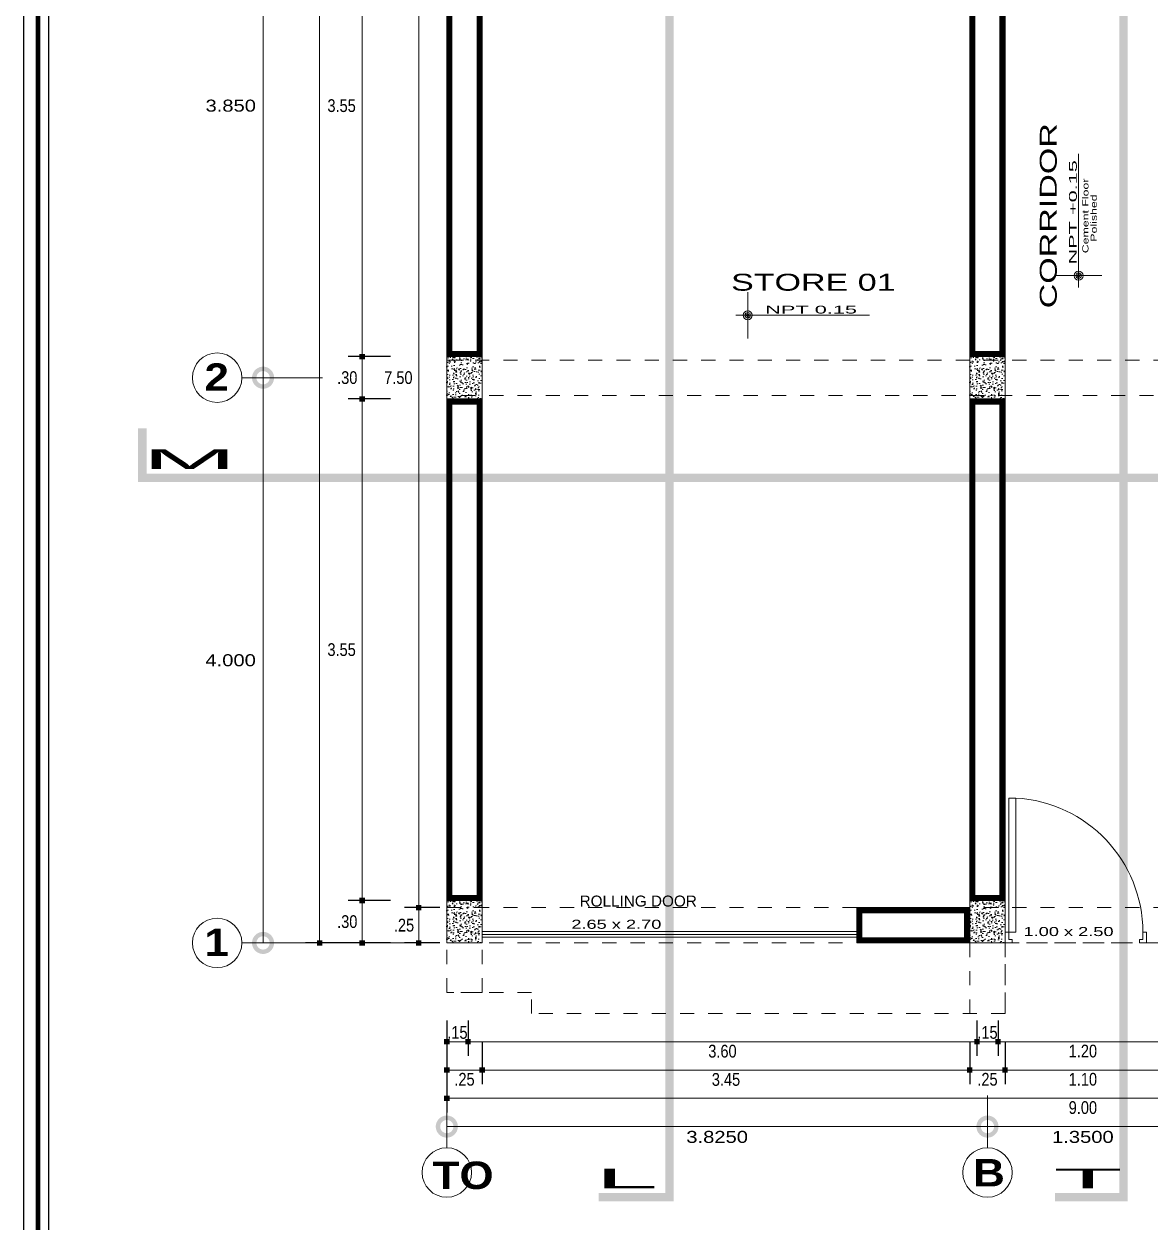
# Model space of a CAD drawing. Header units: millimetres. Extents: x 1555 to 3397, y 790 to 1592.
# Drawn here: x 1640.29 to 1648.25, y 798.86 to 807.34 of the extents above; entities that cross this region are included whole.
import ezdxf
from ezdxf.enums import TextEntityAlignment as Align

# ---------------------------------------------------------------- set-up
doc = ezdxf.new("R2010")
doc.units = ezdxf.units.MM
for name, pattern in [('ACAD_ISO10W100', [18.5, 12, -3, 0.5, -3]), ('CONTINUA', [0]), ('DASHDOT', [1, 0.5, -0.25, 0, -0.25]), ('HIDDEN2', [4.7625, 3.175, -1.5875]), ('RAYITAS', [0.375, 0.25, -0.125])]:
    doc.linetypes.add(name, pattern=pattern)
doc.layers.get('0').update_dxf_attribs({"lineweight": 5})
doc.layers.get('Defpoints').update_dxf_attribs({"lineweight": 5})
for name, color, linetype, lineweight in [('0-Columna', 253, 'Continuous', 13), ('0-Hach de Muro Alto', 145, 'Continuous', 5), ('0-Muro Alto', 145, 'Continuous', 5), ('02', 2, 'Continuous', 5), ('COTA', 250, 'Continuous', 9), ('COTAS', 7, 'Continuous', 9), ('INFRA', 252, 'Continuous', 0), ('MARCO DE MENBRETE', 252, 'Continuous', 25), ('PROYECCION', 147, 'RAYITAS', 9), ('PUERTAS', 57, 'Continuous', 9), ('SIMBOLO CORTES', 10, 'DASHDOT', 5), ('SOMBRA01', 250, 'Continuous', 20), ('TEXT2', 7, 'Continuous', 9), ('texto de puerta', 240, 'Continuous', 5), ('TEXTURA VARIOS', 251, 'Continuous', 9), ('TEXTURAS ACHURADOS', 47, 'Continuous', 5)]:
    doc.layers.add(name, color=color, linetype=linetype, lineweight=lineweight)
for name, color, linetype, lineweight, true_color in [('CIR EJES', 7, 'Continuous', 9, 0x8b8e7a), ('ejes', 7, 'DASHDOT', 5, 0x6c7360), ('MARCO  LOGITO LM', 7, 'Continuous', 25, 0x5b584a), ('PROYECCION DE VIGA', 7, 'HIDDEN2', 9, 0xd4bc9d), ('TEXTO', 7, 'Continuous', 20, 0x51594d), ('TEXTO CORTES', 7, 'CONTINUA', 9, 0x3d664b)]:
    doc.layers.add(name, color=color, linetype=linetype, lineweight=lineweight, true_color=true_color)
doc.layers.add('LOGO', color=7, linetype='Continuous')
doc.styles.add('BLACK', font='', dxfattribs={"height": 0.15})
doc.styles.add('DETALLES', font='techl___.ttf')
doc.styles.add('STYLE1', font='arial.ttf', dxfattribs={"width": 2, "height": 0.065})
doc.styles.add('STYLE1-50EJES', font='swissel.ttf', dxfattribs={"width": 1.2, "height": 0.085})
doc.styles.add('TEX-10', font='swissel.ttf', dxfattribs={"height": 0.1})
doc.styles.add('TEXTO-AMBIENTES', font='GOTHIC.TTF', dxfattribs={"width": 1.5, "height": 0.125})
doc.styles.add('TITULO2', font='swissck.ttf')
doc.styles.get('BLACK').set_extended_font_data('Arial Black')
doc.dimstyles.new('50$0', dxfattribs={"dimscale": 0, "dimtxt": 0.09, "dimasz": 0.038, "dimexe": 0.1, "dimexo": 0.05, "dimgap": 0.02, "dimtad": 2, "dimtih": 1, "dimtoh": 1, "dimlfac": -1, "dimzin": 4, "dimdsep": 46, "dimtxsty": 'DETALLES', "dimblk": 'BOXFILLED', "dimcen": 2.5, "dimclrd": 256, "dimclre": 256, "dimclrt": 256, "dimazin": 0, "dimtfac": 1, "dimtmove": 0, "dimatfit": 2, "dimldrblk": 'DOT', "dimfxl": 0.2, "dimfxlon": 1, "dimtolj": 1, "dimtzin": 0, "dimlwd": -1, "dimarcsym": 0})
doc.dimstyles.new('DIM-1-50ejes', dxfattribs={"dimtxt": 0.085, "dimasz": 0.25, "dimexe": 0.15, "dimexo": 0.18, "dimgap": 0.03, "dimtad": 2, "dimtih": 1, "dimtoh": 1, "dimzin": 0, "dimdsep": 46, "dimtxsty": 'STYLE1-50EJES', "dimblk1": 'DOTSMALL', "dimblk2": 'DOTSMALL', "dimsah": 1, "dimcen": 2.75, "dimclrd": 256, "dimclre": 256, "dimclrt": 256, "dimazin": 0, "dimtfac": 1, "dimtix": 1, "dimtmove": 0, "dimatfit": 3, "dimldrblk": 'DOTSMALL', "dimfxl": 1, "dimfxlon": 1, "dimtolj": 1, "dimtzin": 0, "dimlwd": -1, "dimlwe": -1, "dimarcsym": 0})

# ---------------------------------------------------------------- blocks, each defined once
blk = doc.blocks.new('1.00')
at = {"layer": 'PUERTAS'}
for points in [[(0.025, 0.0375), (0.025, 0.9875), (0.075, 0.9875), (0.075, 0.0375)], [(0.05, -0.0375), (0, -0.0375), (0, 0.0375), (0.025, 0.0375), (0.025, -0.0125), (0.05, -0.0125)], [(0.95, -0.0375), (1, -0.0375), (1, 0.0375), (0.975, 0.0375), (0.975, -0.0125), (0.95, -0.0125)]]:
    blk.add_lwpolyline(points, close=True, dxfattribs=at)
blk.add_arc((0.0226, 0.0365), 0.9524, 0.05756, 86.84612, dxfattribs=at)
blk = doc.blocks.new('_DOTSMALL')
at = {"color": 0, "linetype": 'ByBlock', "const_width": 0.5}
blk.add_lwpolyline([(-0.0625, 0, 1), (0.0625, 0, 1)], format="xyb", close=True, dxfattribs=at)
blk = doc.blocks.new('*D116')
at = {"layer": 'COTAS', "transparency": 16777216}
for p, q in [((1642.3987, 804.8332), (1641.8276, 804.8332)), ((1641.9776, 804.8332), (1641.9776, 800.8332)), ((1642.9776, 800.8332), (1641.8276, 800.8332))]:
    blk.add_line(p, q, dxfattribs=at)
at = {"layer": 'Defpoints', "color": 0, "transparency": 16777216}
for p in [(1642.5787, 804.8332), (1641.9776, 800.8332), (1643.2776, 800.8332)]:
    blk.add_point(p, dxfattribs=at)
at = {"layer": 'COTAS', "transparency": 16777216, "xscale": 0.25, "yscale": 0.25, "zscale": 0.25}
for p, rotation in [((1641.9776, 804.8332), 90), ((1641.9776, 800.8332), 270)]:
    blk.add_blockref('_DOTSMALL', p, dxfattribs=dict(at, rotation=rotation))
at = {"layer": 'COTAS', "transparency": 16777216, "insert": (1641.7481, 802.8332), "char_height": 0.085, "attachment_point": 5, "style": 'STYLE1-50EJES'}
blk.add_mtext('\\A1;4.000', dxfattribs=at)
blk = doc.blocks.new('_BOXFILLED')
at = {"color": 0, "linetype": 'ByBlock'}
blk.add_line((-0.5, 0), (-1, 0), dxfattribs=at)
blk.add_solid([(-0.5, 0.5), (0.5, 0.5), (-0.5, -0.5), (0.5, -0.5)], dxfattribs=at)
blk = doc.blocks.new('*D117')
at = {"layer": 'COTA', "lineweight": -2, "transparency": 16777216}
for p, q in [((1643.2276, 801.0832), (1642.9787, 801.0832)), ((1643.2276, 800.8332), (1642.9787, 800.8332))]:
    blk.add_line(p, q, dxfattribs=at)
at = {"layer": 'COTA', "transparency": 16777216}
blk.add_line((1643.0787, 801.0452), (1643.0787, 800.8712), dxfattribs=at)
at = {"layer": 'Defpoints', "color": 0, "transparency": 16777216}
for p in [(1643.2776, 801.0832), (1643.0787, 800.8332), (1643.2776, 800.8332)]:
    blk.add_point(p, dxfattribs=at)
at = {"layer": 'COTA', "transparency": 16777216, "xscale": 0.038, "yscale": 0.038, "zscale": 0.038}
for p, rotation in [((1643.0787, 801.0832), 90), ((1643.0787, 800.8332), 270)]:
    blk.add_blockref('_BOXFILLED', p, dxfattribs=dict(at, rotation=rotation))
at = {"layer": 'COTA', "transparency": 16777216, "insert": (1642.9748, 800.9582), "char_height": 0.09, "attachment_point": 5, "style": 'DETALLES'}
blk.add_mtext('\\A1;.25', dxfattribs=at)
blk = doc.blocks.new('_Dot')
at = {"layer": '02', "color": 0, "lineweight": -2}
blk.add_line((-0.5, 0), (-1, 0), dxfattribs=at)
at = {"layer": '02', "color": 0, "const_width": 0.5}
blk.add_lwpolyline([(-0.25, 0, 1), (0.25, 0, 1)], format="xyb", close=True, dxfattribs=at)
blk = doc.blocks.new('*D118')
at = {"layer": 'COTA', "lineweight": -2, "transparency": 16777216}
for p, q in [((1642.8787, 804.6832), (1642.5787, 804.6832)), ((1642.8787, 801.1332), (1642.5787, 801.1332))]:
    blk.add_line(p, q, dxfattribs=at)
at = {"layer": 'COTA', "transparency": 16777216}
blk.add_line((1642.6787, 804.6452), (1642.6787, 801.1712), dxfattribs=at)
at = {"layer": 'Defpoints', "color": 0, "transparency": 16777216}
for p in [(1643.2776, 804.6832), (1642.6787, 801.1332), (1643.2776, 801.1332)]:
    blk.add_point(p, dxfattribs=at)
at = {"layer": 'COTA', "transparency": 16777216, "xscale": 0.038, "yscale": 0.038, "zscale": 0.038}
for p, rotation in [((1642.6787, 804.6832), 90), ((1642.6787, 801.1332), 270)]:
    blk.add_blockref('_BOXFILLED', p, dxfattribs=dict(at, rotation=rotation))
at = {"layer": 'COTA', "transparency": 16777216, "insert": (1642.5332, 802.9082), "char_height": 0.09, "attachment_point": 5, "style": 'DETALLES'}
blk.add_mtext('\\A1;3.55', dxfattribs=at)
blk = doc.blocks.new('*D119')
at = {"layer": 'COTA', "lineweight": -2, "transparency": 16777216}
for p, q in [((1642.8787, 801.1332), (1642.5787, 801.1332)), ((1642.8787, 800.8332), (1642.5787, 800.8332))]:
    blk.add_line(p, q, dxfattribs=at)
at = {"layer": 'COTA', "transparency": 16777216}
blk.add_line((1642.6787, 801.0952), (1642.6787, 800.8712), dxfattribs=at)
at = {"layer": 'Defpoints', "color": 0, "transparency": 16777216}
for p in [(1643.2776, 801.1332), (1642.6787, 800.8332), (1643.2776, 800.8332)]:
    blk.add_point(p, dxfattribs=at)
at = {"layer": 'COTA', "transparency": 16777216, "xscale": 0.038, "yscale": 0.038, "zscale": 0.038}
for p, rotation in [((1642.6787, 801.1332), 90), ((1642.6787, 800.8332), 270)]:
    blk.add_blockref('_BOXFILLED', p, dxfattribs=dict(at, rotation=rotation))
at = {"layer": 'COTA', "transparency": 16777216, "insert": (1642.5732, 800.9832), "char_height": 0.09, "attachment_point": 5, "style": 'DETALLES'}
blk.add_mtext('\\A1;.30', dxfattribs=at)
blk = doc.blocks.new('*D120')
at = {"layer": 'COTA', "lineweight": -2, "transparency": 16777216}
for p, q in [((1643.2276, 808.5832), (1642.9787, 808.5832)), ((1643.2276, 801.0832), (1642.9787, 801.0832))]:
    blk.add_line(p, q, dxfattribs=at)
at = {"layer": 'COTA', "transparency": 16777216}
blk.add_line((1643.0787, 801.1212), (1643.0787, 808.5452), dxfattribs=at)
at = {"layer": 'Defpoints', "color": 0, "transparency": 16777216}
for p in [(1643.0787, 808.5832), (1643.2776, 808.5832), (1643.2776, 801.0832)]:
    blk.add_point(p, dxfattribs=at)
at = {"layer": 'COTA', "transparency": 16777216, "xscale": 0.038, "yscale": 0.038, "zscale": 0.038}
for p, rotation in [((1643.0787, 808.5832), 90), ((1643.0787, 801.0832), 270)]:
    blk.add_blockref('_BOXFILLED', p, dxfattribs=dict(at, rotation=rotation))
at = {"layer": 'COTA', "transparency": 16777216, "insert": (1642.9349, 804.8332), "char_height": 0.09, "attachment_point": 5, "style": 'DETALLES'}
blk.add_mtext('\\A1;7.50', dxfattribs=at)
blk = doc.blocks.new('*D121')
at = {"layer": 'COTA', "lineweight": -2, "transparency": 16777216}
for p, q in [((1642.5776, 818.8332), (1642.2776, 818.8332)), ((1642.5776, 800.8332), (1642.2776, 800.8332))]:
    blk.add_line(p, q, dxfattribs=at)
at = {"layer": 'COTA', "transparency": 16777216}
blk.add_line((1642.3776, 800.8712), (1642.3776, 818.7952), dxfattribs=at)
at = {"layer": 'Defpoints', "color": 0, "transparency": 16777216}
for p in [(1642.3776, 818.8332), (1643.2776, 818.8332), (1643.2776, 800.8332)]:
    blk.add_point(p, dxfattribs=at)
at = {"layer": 'COTA', "transparency": 16777216, "xscale": 0.038, "yscale": 0.038, "zscale": 0.038}
for p, rotation in [((1642.3776, 818.8332), 90), ((1642.3776, 800.8332), 270)]:
    blk.add_blockref('_BOXFILLED', p, dxfattribs=dict(at, rotation=rotation))
at = {"layer": 'COTA', "transparency": 16777216, "insert": (1642.2209, 809.8332), "char_height": 0.09, "attachment_point": 5, "style": 'DETALLES'}
blk.add_mtext('\\A1;18.00', dxfattribs=at)
blk = doc.blocks.new('*D122')
at = {"layer": 'COTA', "lineweight": -2, "transparency": 16777216}
for p, q in [((1642.8787, 804.9832), (1642.5787, 804.9832)), ((1642.8787, 804.6832), (1642.5787, 804.6832))]:
    blk.add_line(p, q, dxfattribs=at)
at = {"layer": 'COTA', "transparency": 16777216}
blk.add_line((1642.6787, 804.7212), (1642.6787, 804.9452), dxfattribs=at)
at = {"layer": 'Defpoints', "color": 0, "transparency": 16777216}
for p in [(1642.6787, 804.9832), (1643.2776, 804.9832), (1643.2776, 804.6832)]:
    blk.add_point(p, dxfattribs=at)
at = {"layer": 'COTA', "transparency": 16777216, "xscale": 0.038, "yscale": 0.038, "zscale": 0.038}
for p, rotation in [((1642.6787, 804.9832), 90), ((1642.6787, 804.6832), 270)]:
    blk.add_blockref('_BOXFILLED', p, dxfattribs=dict(at, rotation=rotation))
at = {"layer": 'COTA', "transparency": 16777216, "insert": (1642.5732, 804.8332), "char_height": 0.09, "attachment_point": 5, "style": 'DETALLES'}
blk.add_mtext('\\A1;.30', dxfattribs=at)
blk = doc.blocks.new('*D123')
at = {"layer": 'COTA', "lineweight": -2, "transparency": 16777216}
for p, q in [((1642.8787, 808.5332), (1642.5787, 808.5332)), ((1642.8787, 804.9832), (1642.5787, 804.9832))]:
    blk.add_line(p, q, dxfattribs=at)
at = {"layer": 'COTA', "transparency": 16777216}
blk.add_line((1642.6787, 805.0212), (1642.6787, 808.4952), dxfattribs=at)
at = {"layer": 'Defpoints', "color": 0, "transparency": 16777216}
for p in [(1642.6787, 808.5332), (1643.2776, 808.5332), (1643.2776, 804.9832)]:
    blk.add_point(p, dxfattribs=at)
at = {"layer": 'COTA', "transparency": 16777216, "xscale": 0.038, "yscale": 0.038, "zscale": 0.038}
for p, rotation in [((1642.6787, 808.5332), 90), ((1642.6787, 804.9832), 270)]:
    blk.add_blockref('_BOXFILLED', p, dxfattribs=dict(at, rotation=rotation))
at = {"layer": 'COTA', "transparency": 16777216, "insert": (1642.5332, 806.7582), "char_height": 0.09, "attachment_point": 5, "style": 'DETALLES'}
blk.add_mtext('\\A1;3.55', dxfattribs=at)
blk = doc.blocks.new('*D133')
at = {"layer": 'COTAS', "transparency": 16777216}
for p, q in [((1642.3987, 808.6832), (1641.8276, 808.6832)), ((1641.9776, 804.8332), (1641.9776, 808.6832)), ((1642.3987, 804.8332), (1641.8276, 804.8332))]:
    blk.add_line(p, q, dxfattribs=at)
at = {"layer": 'Defpoints', "color": 0, "transparency": 16777216}
for p in [(1641.9776, 808.6832), (1642.5787, 808.6832), (1642.5787, 804.8332)]:
    blk.add_point(p, dxfattribs=at)
at = {"layer": 'COTAS', "transparency": 16777216, "xscale": 0.25, "yscale": 0.25, "zscale": 0.25}
for p, rotation in [((1641.9776, 808.6832), 90), ((1641.9776, 804.8332), 270)]:
    blk.add_blockref('_DOTSMALL', p, dxfattribs=dict(at, rotation=rotation))
at = {"layer": 'COTAS', "transparency": 16777216, "insert": (1641.7488, 806.7582), "char_height": 0.085, "attachment_point": 5, "style": 'STYLE1-50EJES'}
blk.add_mtext('\\A1;3.850', dxfattribs=at)
blk = doc.blocks.new('*D178')
at = {"layer": 'COTA', "lineweight": -2, "transparency": 16777216}
for p, q in [((1643.2776, 799.9333), (1643.2776, 799.6333)), ((1652.2776, 799.9333), (1652.2776, 799.6333))]:
    blk.add_line(p, q, dxfattribs=at)
at = {"layer": 'COTA', "transparency": 16777216}
blk.add_line((1643.3156, 799.7333), (1652.2396, 799.7333), dxfattribs=at)
at = {"layer": 'Defpoints', "color": 0, "transparency": 16777216}
for p in [(1652.2776, 800.4832), (1643.2776, 800.3332), (1652.2776, 799.7333)]:
    blk.add_point(p, dxfattribs=at)
at = {"layer": 'COTA', "transparency": 16777216, "xscale": 0.038, "yscale": 0.038, "zscale": 0.038, "rotation": 180}
blk.add_blockref('_BOXFILLED', (1643.2776, 799.7333), dxfattribs=at)
at = {"layer": 'COTA', "transparency": 16777216, "xscale": 0.038, "yscale": 0.038, "zscale": 0.038}
blk.add_blockref('_BOXFILLED', (1652.2776, 799.7333), dxfattribs=at)
at = {"layer": 'COTA', "transparency": 16777216, "insert": (1647.7776, 799.6671), "char_height": 0.09, "attachment_point": 5, "style": 'DETALLES'}
blk.add_mtext('\\A1;9.00', dxfattribs=at)
blk = doc.blocks.new('*D179')
at = {"layer": 'COTA', "lineweight": -2, "transparency": 16777216}
for p, q in [((1643.2776, 800.2832), (1643.2776, 800.0333)), ((1643.4276, 800.2832), (1643.4276, 800.0333))]:
    blk.add_line(p, q, dxfattribs=at)
at = {"layer": 'COTA', "transparency": 16777216}
blk.add_line((1643.3896, 800.1333), (1643.3156, 800.1333), dxfattribs=at)
at = {"layer": 'Defpoints', "color": 0, "transparency": 16777216}
for p in [(1643.2776, 800.3332), (1643.4276, 800.3332), (1643.2776, 800.1333)]:
    blk.add_point(p, dxfattribs=at)
at = {"layer": 'COTA', "transparency": 16777216, "xscale": 0.038, "yscale": 0.038, "zscale": 0.038, "rotation": 180}
blk.add_blockref('_BOXFILLED', (1643.2776, 800.1333), dxfattribs=at)
at = {"layer": 'COTA', "transparency": 16777216, "xscale": 0.038, "yscale": 0.038, "zscale": 0.038}
blk.add_blockref('_BOXFILLED', (1643.4276, 800.1333), dxfattribs=at)
at = {"layer": 'COTA', "transparency": 16777216, "insert": (1643.3526, 800.1992), "char_height": 0.09, "attachment_point": 5, "style": 'DETALLES'}
blk.add_mtext('\\A1;.15', dxfattribs=at)
blk = doc.blocks.new('*D181')
at = {"layer": 'COTA', "lineweight": -2, "transparency": 16777216}
for p, q in [((1646.9776, 800.1333), (1646.9776, 799.8333)), ((1647.2276, 800.1333), (1647.2276, 799.8333))]:
    blk.add_line(p, q, dxfattribs=at)
at = {"layer": 'COTA', "transparency": 16777216}
blk.add_line((1647.1896, 799.9333), (1647.0156, 799.9333), dxfattribs=at)
at = {"layer": 'Defpoints', "color": 0, "transparency": 16777216}
for p in [(1646.9776, 800.3332), (1647.2276, 800.3332), (1646.9776, 799.9333)]:
    blk.add_point(p, dxfattribs=at)
at = {"layer": 'COTA', "transparency": 16777216, "xscale": 0.038, "yscale": 0.038, "zscale": 0.038, "rotation": 180}
blk.add_blockref('_BOXFILLED', (1646.9776, 799.9333), dxfattribs=at)
at = {"layer": 'COTA', "transparency": 16777216, "xscale": 0.038, "yscale": 0.038, "zscale": 0.038}
blk.add_blockref('_BOXFILLED', (1647.2276, 799.9333), dxfattribs=at)
at = {"layer": 'COTA', "transparency": 16777216, "insert": (1647.1026, 799.8673), "char_height": 0.09, "attachment_point": 5, "style": 'DETALLES'}
blk.add_mtext('\\A1;.25', dxfattribs=at)
blk = doc.blocks.new('*D182')
at = {"layer": 'COTA', "lineweight": -2, "transparency": 16777216}
for p, q in [((1643.5276, 800.1333), (1643.5276, 799.8333)), ((1646.9776, 800.1333), (1646.9776, 799.8333))]:
    blk.add_line(p, q, dxfattribs=at)
at = {"layer": 'COTA', "transparency": 16777216}
blk.add_line((1646.9396, 799.9333), (1643.5656, 799.9333), dxfattribs=at)
at = {"layer": 'Defpoints', "color": 0, "transparency": 16777216}
for p in [(1643.5276, 800.3332), (1646.9776, 800.3332), (1643.5276, 799.9333)]:
    blk.add_point(p, dxfattribs=at)
at = {"layer": 'COTA', "transparency": 16777216, "xscale": 0.038, "yscale": 0.038, "zscale": 0.038, "rotation": 180}
blk.add_blockref('_BOXFILLED', (1643.5276, 799.9333), dxfattribs=at)
at = {"layer": 'COTA', "transparency": 16777216, "xscale": 0.038, "yscale": 0.038, "zscale": 0.038}
blk.add_blockref('_BOXFILLED', (1646.9776, 799.9333), dxfattribs=at)
at = {"layer": 'COTA', "transparency": 16777216, "insert": (1645.2526, 799.8663), "char_height": 0.09, "attachment_point": 5, "style": 'DETALLES'}
blk.add_mtext('\\A1;3.45', dxfattribs=at)
blk = doc.blocks.new('*D183')
at = {"layer": 'COTA', "lineweight": -2, "transparency": 16777216}
for p, q in [((1643.2776, 800.1333), (1643.2776, 799.8333)), ((1643.5276, 800.1333), (1643.5276, 799.8333))]:
    blk.add_line(p, q, dxfattribs=at)
at = {"layer": 'COTA', "transparency": 16777216}
blk.add_line((1643.4896, 799.9333), (1643.3156, 799.9333), dxfattribs=at)
at = {"layer": 'Defpoints', "color": 0, "transparency": 16777216}
for p in [(1643.2776, 800.3332), (1643.5276, 800.3332), (1643.2776, 799.9333)]:
    blk.add_point(p, dxfattribs=at)
at = {"layer": 'COTA', "transparency": 16777216, "xscale": 0.038, "yscale": 0.038, "zscale": 0.038, "rotation": 180}
blk.add_blockref('_BOXFILLED', (1643.2776, 799.9333), dxfattribs=at)
at = {"layer": 'COTA', "transparency": 16777216, "xscale": 0.038, "yscale": 0.038, "zscale": 0.038}
blk.add_blockref('_BOXFILLED', (1643.5276, 799.9333), dxfattribs=at)
at = {"layer": 'COTA', "transparency": 16777216, "insert": (1643.4026, 799.8673), "char_height": 0.09, "attachment_point": 5, "style": 'DETALLES'}
blk.add_mtext('\\A1;.25', dxfattribs=at)
blk = doc.blocks.new('*D185')
at = {"layer": 'COTAS', "transparency": 16777216}
for p, q in [((1643.2776, 800.1532), (1643.2776, 799.3833)), ((1647.1026, 799.7533), (1647.1026, 799.3833)), ((1647.1026, 799.5333), (1643.2776, 799.5333))]:
    blk.add_line(p, q, dxfattribs=at)
at = {"layer": 'Defpoints', "color": 0, "transparency": 16777216}
for p in [(1643.2776, 800.3332), (1647.1026, 799.9333), (1643.2776, 799.5333)]:
    blk.add_point(p, dxfattribs=at)
at = {"layer": 'COTAS', "transparency": 16777216, "xscale": 0.25, "yscale": 0.25, "zscale": 0.25, "rotation": 180}
blk.add_blockref('_DOTSMALL', (1643.2776, 799.5333), dxfattribs=at)
at = {"layer": 'COTAS', "transparency": 16777216, "xscale": 0.25, "yscale": 0.25, "zscale": 0.25}
blk.add_blockref('_DOTSMALL', (1647.1026, 799.5333), dxfattribs=at)
at = {"layer": 'COTAS', "transparency": 16777216, "insert": (1645.1901, 799.4596), "char_height": 0.085, "attachment_point": 5, "style": 'STYLE1-50EJES'}
blk.add_mtext('\\A1;3.8250', dxfattribs=at)
blk = doc.blocks.new('*D186')
at = {"layer": 'COTA', "lineweight": -2, "transparency": 16777216}
for p, q in [((1643.4276, 800.2832), (1643.4276, 800.0333)), ((1647.0276, 800.2832), (1647.0276, 800.0333))]:
    blk.add_line(p, q, dxfattribs=at)
at = {"layer": 'COTA', "transparency": 16777216}
blk.add_line((1643.4656, 800.1333), (1646.9896, 800.1333), dxfattribs=at)
at = {"layer": 'Defpoints', "color": 0, "transparency": 16777216}
for p in [(1643.4276, 800.3332), (1647.0276, 800.3332), (1647.0276, 800.1333)]:
    blk.add_point(p, dxfattribs=at)
at = {"layer": 'COTA', "transparency": 16777216, "xscale": 0.038, "yscale": 0.038, "zscale": 0.038, "rotation": 180}
blk.add_blockref('_BOXFILLED', (1643.4276, 800.1333), dxfattribs=at)
at = {"layer": 'COTA', "transparency": 16777216, "xscale": 0.038, "yscale": 0.038, "zscale": 0.038}
blk.add_blockref('_BOXFILLED', (1647.0276, 800.1333), dxfattribs=at)
at = {"layer": 'COTA', "transparency": 16777216, "insert": (1645.2276, 800.0663), "char_height": 0.09, "attachment_point": 5, "style": 'DETALLES'}
blk.add_mtext('\\A1;3.60', dxfattribs=at)
blk = doc.blocks.new('*D187')
at = {"layer": 'COTA', "lineweight": -2, "transparency": 16777216}
for p, q in [((1647.0276, 800.2832), (1647.0276, 800.0333)), ((1647.1776, 800.2832), (1647.1776, 800.0333))]:
    blk.add_line(p, q, dxfattribs=at)
at = {"layer": 'COTA', "transparency": 16777216}
blk.add_line((1647.0656, 800.1333), (1647.1396, 800.1333), dxfattribs=at)
at = {"layer": 'Defpoints', "color": 0, "transparency": 16777216}
for p in [(1647.0276, 800.3332), (1647.1776, 800.3332), (1647.1776, 800.1333)]:
    blk.add_point(p, dxfattribs=at)
at = {"layer": 'COTA', "transparency": 16777216, "xscale": 0.038, "yscale": 0.038, "zscale": 0.038, "rotation": 180}
blk.add_blockref('_BOXFILLED', (1647.0276, 800.1333), dxfattribs=at)
at = {"layer": 'COTA', "transparency": 16777216, "xscale": 0.038, "yscale": 0.038, "zscale": 0.038}
blk.add_blockref('_BOXFILLED', (1647.1776, 800.1333), dxfattribs=at)
at = {"layer": 'COTA', "transparency": 16777216, "insert": (1647.1026, 800.1992), "char_height": 0.09, "attachment_point": 5, "style": 'DETALLES'}
blk.add_mtext('\\A1;.15', dxfattribs=at)
blk = doc.blocks.new('*D188')
at = {"layer": 'COTA', "lineweight": -2, "transparency": 16777216}
for p, q in [((1647.1776, 800.2832), (1647.1776, 800.0333)), ((1648.3776, 800.2832), (1648.3776, 800.0333))]:
    blk.add_line(p, q, dxfattribs=at)
at = {"layer": 'COTA', "transparency": 16777216}
blk.add_line((1647.2156, 800.1333), (1648.3396, 800.1333), dxfattribs=at)
at = {"layer": 'Defpoints', "color": 0, "transparency": 16777216}
for p in [(1647.1776, 800.3332), (1648.3776, 800.3332), (1648.3776, 800.1333)]:
    blk.add_point(p, dxfattribs=at)
at = {"layer": 'COTA', "transparency": 16777216, "xscale": 0.038, "yscale": 0.038, "zscale": 0.038, "rotation": 180}
blk.add_blockref('_BOXFILLED', (1647.1776, 800.1333), dxfattribs=at)
at = {"layer": 'COTA', "transparency": 16777216, "xscale": 0.038, "yscale": 0.038, "zscale": 0.038}
blk.add_blockref('_BOXFILLED', (1648.3776, 800.1333), dxfattribs=at)
at = {"layer": 'COTA', "transparency": 16777216, "insert": (1647.7776, 800.0673), "char_height": 0.09, "attachment_point": 5, "style": 'DETALLES'}
blk.add_mtext('\\A1;1.20', dxfattribs=at)
blk = doc.blocks.new('*D194')
at = {"layer": 'COTA', "lineweight": -2, "transparency": 16777216}
for p, q in [((1647.2276, 800.1333), (1647.2276, 799.8333)), ((1648.3276, 800.1333), (1648.3276, 799.8333))]:
    blk.add_line(p, q, dxfattribs=at)
at = {"layer": 'COTA', "transparency": 16777216}
blk.add_line((1647.2656, 799.9333), (1648.2896, 799.9333), dxfattribs=at)
at = {"layer": 'Defpoints', "color": 0, "transparency": 16777216}
for p in [(1647.2276, 800.3332), (1648.3276, 800.3332), (1648.3276, 799.9333)]:
    blk.add_point(p, dxfattribs=at)
at = {"layer": 'COTA', "transparency": 16777216, "xscale": 0.038, "yscale": 0.038, "zscale": 0.038, "rotation": 180}
blk.add_blockref('_BOXFILLED', (1647.2276, 799.9333), dxfattribs=at)
at = {"layer": 'COTA', "transparency": 16777216, "xscale": 0.038, "yscale": 0.038, "zscale": 0.038}
blk.add_blockref('_BOXFILLED', (1648.3276, 799.9333), dxfattribs=at)
at = {"layer": 'COTA', "transparency": 16777216, "insert": (1647.7776, 799.8673), "char_height": 0.09, "attachment_point": 5, "style": 'DETALLES'}
blk.add_mtext('\\A1;1.10', dxfattribs=at)
blk = doc.blocks.new('*D195')
at = {"layer": 'COTAS', "transparency": 16777216}
for p, q in [((1647.1026, 799.7533), (1647.1026, 799.3833)), ((1648.4526, 799.7533), (1648.4526, 799.3833)), ((1647.1026, 799.5333), (1648.4526, 799.5333))]:
    blk.add_line(p, q, dxfattribs=at)
at = {"layer": 'Defpoints', "color": 0, "transparency": 16777216}
for p in [(1647.1026, 799.9333), (1648.4526, 799.9333), (1648.4526, 799.5333)]:
    blk.add_point(p, dxfattribs=at)
at = {"layer": 'COTAS', "transparency": 16777216, "xscale": 0.25, "yscale": 0.25, "zscale": 0.25, "rotation": 180}
blk.add_blockref('_DOTSMALL', (1647.1026, 799.5333), dxfattribs=at)
at = {"layer": 'COTAS', "transparency": 16777216, "xscale": 0.25, "yscale": 0.25, "zscale": 0.25}
blk.add_blockref('_DOTSMALL', (1648.4526, 799.5333), dxfattribs=at)
at = {"layer": 'COTAS', "transparency": 16777216, "insert": (1647.7776, 799.4596), "char_height": 0.085, "attachment_point": 5, "style": 'STYLE1-50EJES'}
blk.add_mtext('\\A1;1.3500', dxfattribs=at)

msp = doc.modelspace()

# ---------------------------------------------------------------- hatches: boundary and pattern name
at = {"layer": 'TEXTURA VARIOS'}
h = msp.add_hatch(color=256, dxfattribs=at)
h.paths.add_polyline_path([(1647.71271, 805.5556), (1647.71521, 805.5556, -0.4142136), (1647.74693, 805.58732), (1647.74693, 805.58982, 0.4142136)])
h.paths.add_polyline_path([(1647.74693, 805.52389), (1647.74693, 805.52139, 0.4142136), (1647.78114, 805.5556), (1647.77864, 805.5556, -0.4142136)])
h = msp.add_hatch(color=256, dxfattribs=at)
h.paths.add_polyline_path([(1647.73271, 805.5556), (1647.72771, 805.5556, 0.4142136), (1647.74693, 805.53639), (1647.74693, 805.54139, -0.4142136)])
h.paths.add_polyline_path([(1647.74693, 805.57482), (1647.74693, 805.56982, -0.4142136), (1647.76114, 805.5556), (1647.76614, 805.5556, 0.4142136)])
h = msp.add_hatch(color=256, dxfattribs=at)
h.paths.add_polyline_path([(1647.75903, 805.5556), (1647.74693, 805.5556), (1647.74693, 805.54349, 0.4142136)])
h.paths.add_polyline_path([(1647.74693, 805.56771), (1647.74693, 805.5556), (1647.75903, 805.5556, 0.4142136)])
h.paths.add_polyline_path([(1647.74693, 805.56771, 0.4142136), (1647.73482, 805.5556), (1647.74693, 805.5556)])
h.paths.add_polyline_path([(1647.74693, 805.5556), (1647.73482, 805.5556, 0.4142136), (1647.74693, 805.54349)])
h = msp.add_hatch(color=256, dxfattribs=at)
h.paths.add_polyline_path([(1645.40658, 805.30956), (1645.40658, 805.30706, -0.4142136), (1645.43829, 805.27534), (1645.44079, 805.27534, 0.4142136)])
h.paths.add_polyline_path([(1645.37486, 805.27534), (1645.37236, 805.27534, 0.4142136), (1645.40658, 805.24113), (1645.40658, 805.24363, -0.4142136)])
h = msp.add_hatch(color=256, dxfattribs=at)
h.paths.add_polyline_path([(1645.40658, 805.28956), (1645.40658, 805.29456, 0.4142136), (1645.38736, 805.27534), (1645.39236, 805.27534, -0.4142136)])
h.paths.add_polyline_path([(1645.42579, 805.27534), (1645.42079, 805.27534, -0.4142136), (1645.40658, 805.26113), (1645.40658, 805.25613, 0.4142136)])
h = msp.add_hatch(color=256, dxfattribs=at)
h.paths.add_polyline_path([(1645.40658, 805.26324), (1645.40658, 805.27534), (1645.39447, 805.27534, 0.4142136)])
h.paths.add_polyline_path([(1645.41869, 805.27534), (1645.40658, 805.27534), (1645.40658, 805.26324, 0.4142136)])
h.paths.add_polyline_path([(1645.41869, 805.27534, 0.4142136), (1645.40658, 805.28745), (1645.40658, 805.27534)])
h.paths.add_polyline_path([(1645.40658, 805.27534), (1645.40658, 805.28745, 0.4142136), (1645.39447, 805.27534)])
at = {"layer": 'TEXTURAS ACHURADOS'}
h = msp.add_hatch(dxfattribs=at)
h.set_pattern_fill('CONCRET3', color=256, scale=0.00882, angle=360, pattern_type=2)
h.set_pattern_definition([(50, (1689.092366, 773.084366), (0.06326235, -0.00553474), [0.006615, -0.072765]), (355, (1689.092366, 773.084366), (-0.01223787, 0.066343346), [0.005292, -0.058212]), (100.4514, (1689.09764, 773.083904), (0.05102453, 0.06080857), [0.005621885, -0.061840734]), (46.1842, (1689.092366, 773.102006), (0.09413066, -0.01459878), [0.0099225, -0.1091475]), (96.6356, (1689.10021, 773.10079), (0.08243725, 0.0859172), [0.00843283, -0.09276109]), (351.1842, (1689.09237, 773.10201), (0.08243718, 0.08591726), [0.007938, -0.087318]), (21, (1689.101186, 773.097596), (0.0526472, -0.035510986), [0.006615, -0.072765]), (326, (1689.101186, 773.097596), (0.02146041, 0.063958234), [0.005292, -0.058212]), (71.4514, (1689.105573, 773.094636), (0.074107636, 0.02844719), [0.005621885, -0.061840734]), (37.5, (1689.092366, 773.084366), (0.001072499, 0.029361238), [0, -0.0575064, 0, -0.059094, 0, -0.0584325]), (7.5, (1689.092366, 773.084366), (0.023202733, 0.034787113), [0, -0.0336924, 0, -0.0561834, 0, -0.0222705]), (327.5, (1689.072697, 773.084366), (0.047083139, -0.00198934), [0, -0.02205, 0, -0.068796, 0, -0.091287]), (317.5, (1689.063877, 773.084366), (0.05143702, 0.00882926), [0, -0.028665, 0, -0.0456876, 0, -0.064827])])
h.paths.add_polyline_path([(1643.27765, 804.98322), (1643.52765, 804.98322), (1643.52765, 804.68322), (1643.27765, 804.68322)])
h = msp.add_hatch(dxfattribs=at)
h.set_pattern_fill('CONCRET3', color=256, scale=0.00882, angle=360, pattern_type=2)
h.set_pattern_definition([(50, (1692.792366, 773.084366), (0.06326235, -0.00553474), [0.006615, -0.072765]), (355, (1692.792366, 773.084366), (-0.01223787, 0.066343346), [0.005292, -0.058212]), (100.4514, (1692.79764, 773.083904), (0.05102453, 0.06080857), [0.005621885, -0.061840734]), (46.1842, (1692.792366, 773.102006), (0.09413066, -0.01459878), [0.0099225, -0.1091475]), (96.6356, (1692.80021, 773.10079), (0.08243725, 0.0859172), [0.00843283, -0.09276109]), (351.1842, (1692.79237, 773.10201), (0.08243718, 0.08591726), [0.007938, -0.087318]), (21, (1692.801186, 773.097596), (0.0526472, -0.035510986), [0.006615, -0.072765]), (326, (1692.801186, 773.097596), (0.02146041, 0.063958234), [0.005292, -0.058212]), (71.4514, (1692.805573, 773.094636), (0.074107636, 0.02844719), [0.005621885, -0.061840734]), (37.5, (1692.792366, 773.084366), (0.001072499, 0.029361238), [0, -0.0575064, 0, -0.059094, 0, -0.0584325]), (7.5, (1692.792366, 773.084366), (0.023202733, 0.034787113), [0, -0.0336924, 0, -0.0561834, 0, -0.0222705]), (327.5, (1692.772697, 773.084366), (0.047083139, -0.00198934), [0, -0.02205, 0, -0.068796, 0, -0.091287]), (317.5, (1692.763877, 773.084366), (0.05143702, 0.00882926), [0, -0.028665, 0, -0.0456876, 0, -0.064827])])
h.paths.add_polyline_path([(1646.97765, 804.98322), (1647.22765, 804.98322), (1647.22765, 804.68322), (1646.97765, 804.68322)])
h = msp.add_hatch(dxfattribs=at)
h.set_pattern_fill('CONCRET3', color=256, scale=0.00882, angle=360, pattern_type=2)
h.set_pattern_definition([(50, (1689.092366, 769.234366), (0.06326235, -0.00553474), [0.006615, -0.072765]), (355, (1689.092366, 769.234366), (-0.01223787, 0.066343346), [0.005292, -0.058212]), (100.4514, (1689.09764, 769.233904), (0.05102453, 0.06080857), [0.005621885, -0.061840734]), (46.1842, (1689.092366, 769.252006), (0.09413066, -0.01459878), [0.0099225, -0.1091475]), (96.6356, (1689.10021, 769.25079), (0.08243725, 0.0859172), [0.00843283, -0.09276109]), (351.1842, (1689.09237, 769.25201), (0.08243718, 0.08591726), [0.007938, -0.087318]), (21, (1689.101186, 769.247596), (0.0526472, -0.035510986), [0.006615, -0.072765]), (326, (1689.101186, 769.247596), (0.02146041, 0.063958234), [0.005292, -0.058212]), (71.4514, (1689.105573, 769.244636), (0.074107636, 0.02844719), [0.005621885, -0.061840734]), (37.5, (1689.092366, 769.234366), (0.001072499, 0.029361238), [0, -0.0575064, 0, -0.059094, 0, -0.0584325]), (7.5, (1689.092366, 769.234366), (0.023202733, 0.034787113), [0, -0.0336924, 0, -0.0561834, 0, -0.0222705]), (327.5, (1689.072697, 769.234366), (0.047083139, -0.00198934), [0, -0.02205, 0, -0.068796, 0, -0.091287]), (317.5, (1689.063877, 769.234366), (0.05143702, 0.00882926), [0, -0.028665, 0, -0.0456876, 0, -0.064827])])
h.paths.add_polyline_path([(1643.27765, 801.13322), (1643.52765, 801.13322), (1643.52765, 800.83322), (1643.27765, 800.83322)])
h = msp.add_hatch(dxfattribs=at)
h.set_pattern_fill('CONCRET3', color=256, scale=0.00882, angle=360, pattern_type=2)
h.set_pattern_definition([(50, (1692.792366, 769.234366), (0.06326235, -0.00553474), [0.006615, -0.072765]), (355, (1692.792366, 769.234366), (-0.01223787, 0.066343346), [0.005292, -0.058212]), (100.4514, (1692.79764, 769.233904), (0.05102453, 0.06080857), [0.005621885, -0.061840734]), (46.1842, (1692.792366, 769.252006), (0.09413066, -0.01459878), [0.0099225, -0.1091475]), (96.6356, (1692.80021, 769.25079), (0.08243725, 0.0859172), [0.00843283, -0.09276109]), (351.1842, (1692.79237, 769.25201), (0.08243718, 0.08591726), [0.007938, -0.087318]), (21, (1692.801186, 769.247596), (0.0526472, -0.035510986), [0.006615, -0.072765]), (326, (1692.801186, 769.247596), (0.02146041, 0.063958234), [0.005292, -0.058212]), (71.4514, (1692.805573, 769.244636), (0.074107636, 0.02844719), [0.005621885, -0.061840734]), (37.5, (1692.792366, 769.234366), (0.001072499, 0.029361238), [0, -0.0575064, 0, -0.059094, 0, -0.0584325]), (7.5, (1692.792366, 769.234366), (0.023202733, 0.034787113), [0, -0.0336924, 0, -0.0561834, 0, -0.0222705]), (327.5, (1692.772697, 769.234366), (0.047083139, -0.00198934), [0, -0.02205, 0, -0.068796, 0, -0.091287]), (317.5, (1692.763877, 769.234366), (0.05143702, 0.00882926), [0, -0.028665, 0, -0.0456876, 0, -0.064827])])
h.paths.add_polyline_path([(1646.97765, 801.13322), (1647.22765, 801.13322), (1647.22765, 800.83322), (1646.97765, 800.83322)])

# ---------------------------------------------------------------- linework, layer by layer
at = {"layer": '0-Columna'}
for points in [[(1643.52765, 804.98322), (1643.27765, 804.98322), (1643.27765, 804.68322), (1643.52765, 804.68322)], [(1647.22765, 804.98322), (1646.97765, 804.98322), (1646.97765, 804.68322), (1647.22765, 804.68322)], [(1643.27765, 801.13322), (1643.52765, 801.13322), (1643.52765, 800.83322), (1643.27765, 800.83322)], [(1647.22765, 801.13322), (1646.97765, 801.13322), (1646.97765, 800.83322), (1647.22765, 800.83322)]]:
    msp.add_lwpolyline(points, close=True, dxfattribs=at)
at = {"layer": '0-Hach de Muro Alto', "const_width": 0.04}
for points in [[(1643.50765, 808.51322), (1643.29765, 808.51322), (1643.29765, 805.00322), (1643.50765, 805.00322)], [(1647.20765, 808.51322), (1646.99765, 808.51322), (1646.99765, 805.00322), (1647.20765, 805.00322)], [(1643.50765, 804.66322), (1643.29765, 804.66322), (1643.29765, 801.15322), (1643.50765, 801.15322)], [(1647.20765, 804.66322), (1646.99765, 804.66322), (1646.99765, 801.15322), (1647.20765, 801.15322)], [(1646.19765, 801.06322), (1646.95765, 801.06322), (1646.95765, 800.85322), (1646.19765, 800.85322)]]:
    msp.add_lwpolyline(points, close=True, dxfattribs=at)
at = {"layer": '0-Muro Alto'}
for points in [[(1643.52765, 808.53322), (1643.27765, 808.53322), (1643.27765, 804.98322), (1643.52765, 804.98322)], [(1647.22765, 808.53322), (1646.97765, 808.53322), (1646.97765, 804.98322), (1647.22765, 804.98322)], [(1643.52765, 804.68322), (1643.27765, 804.68322), (1643.27765, 801.13322), (1643.52765, 801.13322)], [(1647.22765, 804.68322), (1646.97765, 804.68322), (1646.97765, 801.13322), (1647.22765, 801.13322)], [(1646.17765, 801.08322), (1646.97765, 801.08322), (1646.97765, 800.83322), (1646.17765, 800.83322)]]:
    msp.add_lwpolyline(points, close=True, dxfattribs=at)
at = {"layer": 'CIR EJES'}
for centre in [(1641.65265, 804.83322), (1641.65265, 800.83322)]:
    msp.add_circle(centre, 0.175, dxfattribs=at)
at = {"layer": 'ejes', "color": 8, "linetype": 'Continuous', "lineweight": 0}
for centre in [(1643.27765, 799.20825), (1647.10265, 799.20825)]:
    msp.add_circle(centre, 0.175, dxfattribs=at)
at = {"layer": 'LOGO'}
msp.add_lwpolyline([(1681.74076, 792.76699), (1640.28602, 792.76699), (1640.28602, 821.90666), (1681.74076, 821.90666)], close=True, dxfattribs=at)
at = {"layer": 'MARCO  LOGITO LM', "ltscale": 0.8, "const_width": 0.03358}
msp.add_lwpolyline([(1640.38602, 821.80666), (1681.64076, 821.80666), (1681.64076, 792.86699), (1640.38602, 792.86699)], close=True, dxfattribs=at)
at = {"layer": 'MARCO DE MENBRETE'}
msp.add_lwpolyline([(1640.46102, 821.73166), (1681.56576, 821.73166), (1681.56576, 792.94199), (1640.46102, 792.94199)], close=True, dxfattribs=at)
at = {"layer": 'PROYECCION', "linetype": 'HIDDEN2', "ltscale": 0.02}
msp.add_lwpolyline([(1652.27765, 800.83322), (1652.27765, 800.48322), (1651.67765, 800.48322), (1651.67765, 800.33322), (1648.32765, 800.33322), (1648.32765, 800.83322), (1647.22765, 800.83322), (1647.22765, 800.33322), (1643.87765, 800.33322), (1643.87765, 800.48322), (1643.27765, 800.48322), (1643.27765, 800.83322)], dxfattribs=at)
at = {"layer": 'PROYECCION DE VIGA', "linetype": 'HIDDEN2', "ltscale": 0.03}
for points in [[(1646.97765, 811.88322), (1647.22765, 811.88322), (1647.22765, 800.33322), (1646.97765, 800.33322)], [(1643.27765, 811.78322), (1643.52765, 811.78322), (1643.52765, 800.48322), (1643.27765, 800.48322)], [(1643.27765, 804.95822), (1652.27765, 804.95822), (1652.27765, 804.70822), (1643.27765, 804.70822)], [(1643.27765, 801.08322), (1652.27765, 801.08322), (1652.27765, 800.83322), (1643.27765, 800.83322)]]:
    msp.add_lwpolyline(points, close=True, dxfattribs=at)
at = {"layer": 'PUERTAS'}
for points in [[(1646.17765, 800.91322), (1643.52765, 800.91322), (1643.52765, 800.89322), (1646.17765, 800.89322)], [(1646.17765, 800.89322), (1643.52765, 800.89322), (1643.52765, 800.87322), (1646.17765, 800.87322)]]:
    msp.add_lwpolyline(points, close=True, dxfattribs=at)
at = {"layer": 'SIMBOLO CORTES', "linetype": 'ACAD_ISO10W100', "ltscale": 0.07, "const_width": 0.05972}
for points in [[(1647.52975, 820.37926), (1648.06515, 820.37926), (1648.06515, 799.03325), (1647.57957, 799.03325)], [(1644.35265, 820.12949), (1644.85265, 820.12949), (1644.85265, 799.03325), (1644.35265, 799.03325)], [(1641.12349, 804.47457), (1641.12349, 804.12457), (1681.42245, 804.12457), (1681.42245, 804.47457)]]:
    msp.add_lwpolyline(points, dxfattribs=at)
at = {"layer": 'SOMBRA01'}
for p, q in [((1647.74693, 805.57982), (1647.74693, 805.58982)), ((1647.74693, 805.58482), (1647.74693, 805.58982)), ((1647.74693, 805.57982), (1647.74693, 805.56982)), ((1647.74693, 805.56982), (1647.74693, 805.57482)), ((1645.43079, 805.27534), (1645.42079, 805.27534)), ((1645.42079, 805.27534), (1645.42579, 805.27534)), ((1645.43079, 805.27534), (1645.44079, 805.27534)), ((1645.43579, 805.27534), (1645.44079, 805.27534))]:
    msp.add_line(p, q, dxfattribs=at)
for centre, radius in [((1647.74693, 805.5556), 0.03172), ((1647.74693, 805.5556), 0.01922), ((1645.40658, 805.27534), 0.03172), ((1645.40658, 805.27534), 0.01922)]:
    msp.add_circle(centre, radius, dxfattribs=at)
at = {"layer": 'TEXTURA VARIOS', "ltscale": 0.8}
for p, q in [((1647.74693, 805.48481), (1647.74693, 806.41797)), ((1647.74693, 805.47155), (1647.74693, 806.21656)), ((1647.58297, 805.5556), (1647.91089, 805.5556)), ((1647.58297, 805.5556), (1647.91089, 805.5556)), ((1645.40658, 805.4393), (1645.40658, 805.11138)), ((1645.40658, 805.4393), (1645.40658, 805.11138)), ((1645.32252, 805.27534), (1646.06754, 805.27534)), ((1645.33578, 805.27534), (1646.26895, 805.27534))]:
    msp.add_line(p, q, dxfattribs=at)

# ---------------------------------------------------------------- block references
at = {"layer": 'INFRA'}
msp.add_blockref('1.00', (1647.22765, 800.87072), dxfattribs=at)

# ---------------------------------------------------------------- texts
at = {"layer": 'ejes', "linetype": 'Continuous', "lineweight": 0, "style": 'BLACK'}
for s, p in [('2', (1641.56301, 804.74042)), ('1', (1641.56301, 800.74042)), ('TO', (1643.17737, 799.09139)), ('B', (1647.00144, 799.10936))]:
    msp.add_text(s, height=0.19424, dxfattribs=at).set_placement(p)
at = {"layer": 'TEXT2', "style": 'TEXTO-AMBIENTES', "width": 1.5}
for s, height, p in [('CORRIDOR', 0.12, (1647.53284, 805.97957)), ('Cement Floor ', 0.0434746, (1647.79543, 805.99053)), ('Polished', 0.043475, (1647.85415, 805.96336))]:
    msp.add_text(s, height=height, rotation=90, dxfattribs=at).set_placement(p, align=Align.MIDDLE_CENTER)
for s, p in [('2.65 x 2.70', (1644.47697, 800.96517)), ('1.00 x 2.50', (1647.67614, 800.91376))]:
    msp.add_text(s, height=0.064189, dxfattribs=at).set_placement(p, align=Align.MIDDLE_CENTER)
at = {"layer": 'TEXT2', "insert": (1645.87047, 805.50811), "char_height": 0.12, "width": 1.311925, "attachment_point": 5, "style": 'TEXTO-AMBIENTES'}
msp.add_mtext('\\A1;STORE 01', dxfattribs=at)
at = {"layer": 'TEXTO', "linetype": 'Continuous', "ltscale": 0.5, "insert": (1647.67963, 806.00389), "char_height": 0.055, "width": 0.8281509, "attachment_point": 2, "rotation": 90, "style": 'STYLE1'}
msp.add_mtext('NPT +0.15', dxfattribs=at)
at = {"layer": 'TEXTO', "linetype": 'Continuous', "ltscale": 0.5, "insert": (1645.85487, 805.34264), "char_height": 0.055, "width": 0.8281509, "attachment_point": 2, "style": 'STYLE1'}
msp.add_mtext('NPT 0.15', dxfattribs=at)
at = {"layer": 'TEXTO CORTES', "linetype": 'Continuous', "style": 'TITULO2', "width": 5}
for s, p in [('M', (1641.12349, 804.18606)), ('L', (1644.32612, 799.09626)), ('T', (1647.56865, 799.09626))]:
    msp.add_text(s, height=0.13994, dxfattribs=at).set_placement(p)
at = {"layer": 'texto de puerta', "ltscale": 0.8, "style": 'TEX-10'}
msp.add_text('ROLLING DOOR', height=0.0774563, rotation=360, dxfattribs=at).set_placement((1644.63169, 801.09067), align=Align.CENTER)

# ---------------------------------------------------------------- dimensions: what is measured, and where the dimension line sits
at = {"layer": 'COTA'}
for base, p1, p2, angle, picture, middle in [((1642.37765, 818.83322), (1643.27765, 800.83322), (1643.27765, 818.83322), 90, '*D121', (1642.22094, 809.83322)), ((1643.07868, 808.58322), (1643.27765, 801.08322), (1643.27765, 808.58322), 90, '*D120', (1642.93493, 804.83322)), ((1642.67868, 808.53322), (1643.27765, 804.98322), (1643.27765, 808.53322), 90, '*D123', (1642.53315, 806.75822)), ((1642.67868, 804.98322), (1643.27765, 804.68322), (1643.27765, 804.98322), 90, '*D122', (1642.57315, 804.83322)), ((1642.67868, 801.13322), (1643.27765, 804.68322), (1643.27765, 801.13322), 90, '*D118', (1642.53315, 802.90822)), ((1642.67868, 800.83322), (1643.27765, 801.13322), (1643.27765, 800.83322), 90, '*D119', (1642.57315, 800.98322)), ((1643.07868, 800.83322), (1643.27765, 801.08322), (1643.27765, 800.83322), 90, '*D117', (1642.9748, 800.95822)), ((1643.27765, 799.93325), (1643.52765, 800.33322), (1643.27765, 800.33322), 180, '*D183', (1643.40265, 799.86727)), ((1647.02765, 800.13325), (1643.42765, 800.33322), (1647.02765, 800.33322), 180, '*D186', (1645.22765, 800.06628)), ((1643.52765, 799.93325), (1646.97765, 800.33322), (1643.52765, 800.33322), 180, '*D182', (1645.25265, 799.86628)), ((1646.97765, 799.93325), (1647.22765, 800.33322), (1646.97765, 800.33322), 180, '*D181', (1647.10265, 799.86727)), ((1648.37765, 800.13325), (1647.17765, 800.33322), (1648.37765, 800.33322), 180, '*D188', (1647.77765, 800.06733)), ((1648.32765, 799.93325), (1647.22765, 800.33322), (1648.32765, 800.33322), 180, '*D194', (1647.77765, 799.86733))]:
    dim = msp.add_linear_dim(base=base, p1=p1, p2=p2, angle=angle, dimstyle='50$0', override={"dimscale": 1, "dimtmove": 1}, dxfattribs=at)
    dim.commit()
    dim.dimension.update_dxf_attribs({"geometry": picture, "text_midpoint": middle})
dim = msp.add_linear_dim(base=(1652.27765, 799.73325), p1=(1643.27765, 800.33322), p2=(1652.27765, 800.48322), dimstyle='50$0', override={"dimscale": 1}, dxfattribs=at)
dim.commit()
dim.dimension.update_dxf_attribs({"geometry": '*D178', "text_midpoint": (1647.77765, 799.66707)})
for base, p1, p2, picture, middle in [((1643.27765, 800.13325), (1643.42765, 800.33322), (1643.27765, 800.33322), '*D179', (1643.35265, 800.13325)), ((1647.17765, 800.13325), (1647.02765, 800.33322), (1647.17765, 800.33322), '*D187', (1647.10265, 800.13325))]:
    dim = msp.add_linear_dim(base=base, p1=p1, p2=p2, angle=180, dimstyle='50$0', override={"dimscale": 1, "dimtmove": 1}, dxfattribs=at)
    dim.commit()
    dim.dimension.update_dxf_attribs({"geometry": picture, "text_midpoint": middle, "dimtype": 160})
at = {"layer": 'COTAS'}
for base, p2, picture, middle in [((1641.97765, 808.68322), (1642.57868, 808.68322), '*D133', (1641.74879, 806.75822)), ((1641.97765, 800.83322), (1643.27765, 800.83322), '*D116', (1641.74813, 802.83322))]:
    dim = msp.add_linear_dim(base=base, p1=(1642.57868, 804.83322), p2=p2, angle=90, dimstyle='DIM-1-50ejes', override={"dimdec": 3, "dimtmove": 1}, dxfattribs=at)
    dim.commit()
    dim.dimension.update_dxf_attribs({"geometry": picture, "text_midpoint": middle})
for base, p2, picture, middle in [((1643.27765, 799.53325), (1643.27765, 800.33322), '*D185', (1645.19015, 799.45958)), ((1648.45265, 799.53325), (1648.45265, 799.93325), '*D195', (1647.77765, 799.45963))]:
    dim = msp.add_linear_dim(base=base, p1=(1647.10265, 799.93325), p2=p2, dimstyle='DIM-1-50ejes', override={"dimdec": 4, "dimtmove": 1}, dxfattribs=at)
    dim.commit()
    dim.dimension.update_dxf_attribs({"geometry": picture, "text_midpoint": middle})

doc.saveas('drawing.dxf')
